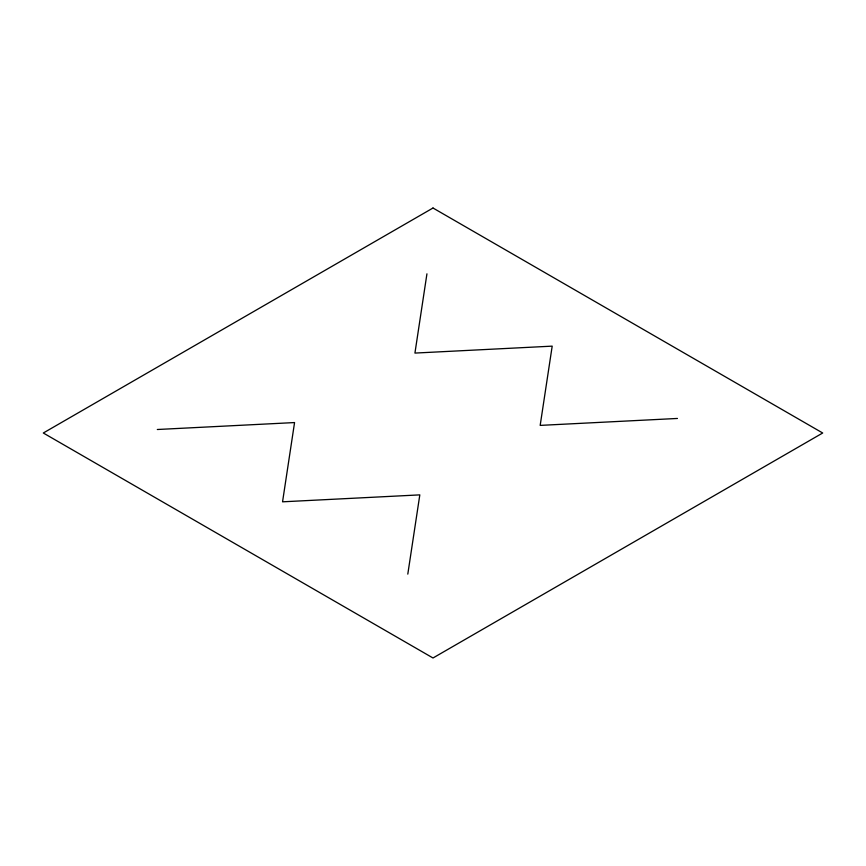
<?xml version="1.0" encoding="UTF-8"?>
<svg xmlns="http://www.w3.org/2000/svg" width="866" height="866" viewBox="0 0 866 866"><rect width="100%" height="100%" fill="white"/><g stroke="black" fill="none" stroke-linecap="round" stroke-linejoin="round"><path stroke-width="1.3" d="M426.938 273.829L414.933 353.079L552.194 346.14L540.178 425.39L677.439 418.451M407.799 574.126L419.815 494.876L282.554 501.815L294.559 422.565L157.309 429.504M433 208.013L43.3 433L433 657.987L822.7 433L433 208.013"/></g></svg>
